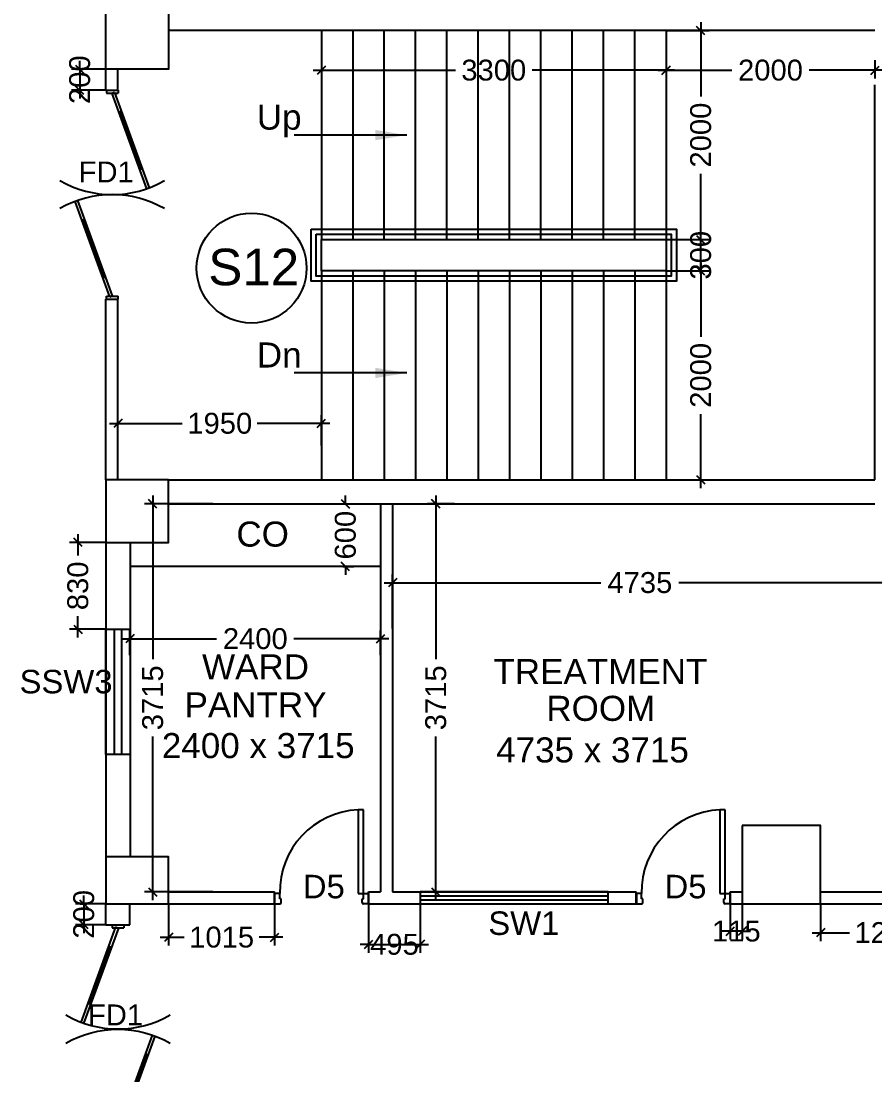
# Model space of a CAD drawing. Extents: x 7620542 to 7843793, y -6476226 to -6093835.
# Drawn here: x 7719566 to 7727743, y -6446046 to -6435957 of the extents above; entities that cross this region are included whole.
import ezdxf
from ezdxf.enums import TextEntityAlignment as Align

# ---------------------------------------------------------------- set-up
doc = ezdxf.new("R2010")
doc.units = 0
doc.header["$LTSCALE"] = 600
doc.header["$MEASUREMENT"] = 0
doc.header["$PDMODE"] = 35
doc.layers.get('0').update_dxf_attribs({"linetype": 'CONTINUOUS'})
doc.layers.get('Defpoints').update_dxf_attribs({"linetype": 'CONTINUOUS'})
for name, color, linetype in [('Counter', 7, 'CONTINUOUS'), ('DOOR', 32, 'CONTINUOUS'), ('Fire Door', 10, 'CONTINUOUS'), ('joinery', 7, 'CONTINUOUS'), ('LA-column', 3, 'CONTINUOUS'), ('Railing', 21, 'CONTINUOUS'), ('Room Dim', 1, 'CONTINUOUS'), ('Stairscase', 7, 'CONTINUOUS'), ('STEPS', 7, 'CONTINUOUS'), ('TEXT', 6, 'CONTINUOUS'), ('Walls', 7, 'CONTINUOUS'), ('WIN', 151, 'CONTINUOUS'), ('Working Dim', 5, 'CONTINUOUS')]:
    doc.layers.add(name, color=color, linetype=linetype)
doc.styles.add('ari', font='arial.ttf')
doc.styles.add('ARIAL', font='arial.ttf')
doc.dimstyles.new('int. dim', dxfattribs={"dimtxt": 450, "dimasz": 80, "dimexe": 80, "dimexo": 0, "dimgap": 70, "dimtad": 0, "dimdec": 0, "dimzin": 12, "dimdsep": 46, "dimtxsty": 'ari', "dimblk": 'OBLIQUE', "dimcen": 2, "dimdle": 80, "dimclrd": 256, "dimclre": 256, "dimclrt": 6, "dimadec": 0, "dimazin": 0, "dimtfac": 1, "dimtdec": 0, "dimtix": 1, "dimtmove": 2, "dimatfit": 3, "dimfxl": 1, "dimtolj": 1, "dimtzin": 0, "dimlwd": -1, "dimlwe": -1, "dimarcsym": 0})

# ---------------------------------------------------------------- blocks, each defined once
blk = doc.blocks.new('A$C15456D16')
at = {"layer": 'Fire Door'}
for p, q in [((969, -4), (56, 329)), ((969, -4), (56, 329)), ((969, -4), (56, 329)), ((979, 23), (65, 355)), ((979, 23), (65, 355)), ((979, 23), (65, 355)), ((248, 289), (238, 262)), ((248, 289), (238, 262)), ((248, 289), (238, 262)), ((791, 76), (243, 276)), ((791, 76), (243, 276)), ((791, 76), (243, 276)), ((-1000, 56), (-972, 56)), ((-1000, -56), (-1000, 56)), ((-1000, 56), (-972, 56)), ((-1000, -56), (-1000, 56)), ((-1000, 56), (-972, 56)), ((-1000, -56), (-1000, 56)), ((-979, -23), (-969, 4)), ((-979, -23), (-969, 4)), ((-979, -23), (-969, 4)), ((-972, -56), (-972, 56)), ((-972, -56), (-972, 56)), ((-972, -56), (-972, 56)), ((-969, 4), (-56, -329)), ((-969, 4), (-56, -329)), ((-969, 4), (-56, -329)), ((796, 89), (786, 63)), ((796, 89), (786, 63)), ((796, 89), (786, 63)), ((979, 23), (969, -4)), ((979, 23), (969, -4)), ((979, 23), (969, -4)), ((1000, 56), (972, 56)), ((972, -56), (972, 56)), ((1000, 56), (972, 56)), ((972, -56), (972, 56)), ((1000, 56), (972, 56)), ((972, -56), (972, 56)), ((1000, -56), (1000, 56)), ((1000, -56), (1000, 56)), ((1000, -56), (1000, 56)), ((-1000, -56), (-972, -56)), ((-1000, -56), (-972, -56)), ((-1000, -56), (-972, -56)), ((-979, -23), (-65, -355)), ((-979, -23), (-65, -355)), ((-979, -23), (-65, -355)), ((-796, -89), (-786, -63)), ((-796, -89), (-786, -63)), ((-796, -89), (-786, -63)), ((-791, -76), (-243, -276)), ((-791, -76), (-243, -276)), ((-791, -76), (-243, -276)), ((1000, -56), (972, -56)), ((1000, -56), (972, -56)), ((1000, -56), (972, -56)), ((-238, -262), (-248, -289)), ((-238, -262), (-248, -289)), ((-238, -262), (-248, -289))]:
    blk.add_line(p, q, dxfattribs=at)
at = {"layer": 'Fire Door', "extrusion": (0, 0, -1)}
for centre, major_axis, start_param, end_param in [((-1000, 0), (-1000, 0), 2.617886, 3.665084), ((-1000, 0), (-1000, 0), 2.617886, 3.665084), ((-1000, 0), (-1000, 0), 2.617886, 3.665084), ((1000, 0), (1000, 0), 2.618102, 3.665299), ((1000, 0), (1000, 0), 2.618102, 3.665299), ((1000, 0), (1000, 0), 2.618102, 3.665299)]:
    blk.add_ellipse(centre, major_axis=major_axis, ratio=1, start_param=start_param, end_param=end_param, dxfattribs=at)
blk = doc.blocks.new('1000')
at = {"layer": 'DOOR'}
for p, q in [((0, -100), (0, 0)), ((0, 0), (50, 0)), ((50, -100), (0, -100)), ((50, 0), (50, -2)), ((63, -49), (50, -49)), ((50, -49), (50, -100)), ((50, -100), (50, -901)), ((100, -100), (50, -100)), ((63, -13), (61, -13)), ((63, -13), (63, -49)), ((100, -901), (100, -100)), ((837, -13), (837, -49)), ((837, -13), (839, -13)), ((837, -49), (850, -49)), ((850, 0), (850, -2)), ((900, 0), (850, 0)), ((850, -49), (850, -100)), ((850, -100), (900, -100)), ((900, -100), (900, 0)), ((50, -901), (100, -901))]:
    blk.add_line(p, q, dxfattribs=at)
for centre, major_axis, start_param, end_param in [((50, -13), (-7.95, 7.95), 3.926991, 5.497787), ((850, -13), (7.95, 7.95), 0.785398, 2.356194)]:
    blk.add_ellipse(centre, major_axis=major_axis, ratio=1, start_param=start_param, end_param=end_param, dxfattribs=at)
at = {"layer": 'DOOR', "color": 145}
blk.add_ellipse((64, -115), major_axis=(-520, 590), ratio=1, start_param=2.464943, end_param=4.009476, dxfattribs=at)
blk = doc.blocks.new('_Oblique')
at = {"color": 0, "linetype": 'ByBlock', "lineweight": -2}
blk.add_line((-0.5, -0.5), (0.5, 0.5), dxfattribs=at)
blk = doc.blocks.new('*D2314')
at = {"layer": 'Defpoints', "color": 0, "transparency": 16777216}
for p in [(7723009, -6441871), (7720609, -6442027, 3), (7723009, -6442027, 6)]:
    blk.add_point(p, dxfattribs=at)
at = {"layer": 'Working Dim', "transparency": 16777216}
for p, q in [((7720529, -6441871), (7721439, -6441871)), ((7720609, -6442027), (7720609, -6441791)), ((7723089, -6441871), (7722179, -6441871)), ((7723009, -6442027), (7723009, -6441791))]:
    blk.add_line(p, q, dxfattribs=at)
at = {"layer": 'Working Dim', "transparency": 16777216, "xscale": 80, "yscale": 80, "zscale": 80, "rotation": 180}
blk.add_blockref('_Oblique', (7720609, -6441871), dxfattribs=at)
at = {"layer": 'Working Dim', "transparency": 16777216, "xscale": 80, "yscale": 80, "zscale": 80}
blk.add_blockref('_Oblique', (7723009, -6441871), dxfattribs=at)
at = {"layer": 'Working Dim', "color": 6, "transparency": 16777216, "insert": (7721809, -6441871), "char_height": 200, "attachment_point": 5, "style": 'ari'}
blk.add_mtext('\\A1;2400', dxfattribs=at)
blk = doc.blocks.new('*D2315')
at = {"layer": 'Defpoints', "color": 0, "transparency": 16777216}
for p in [(7720827, -6440579), (7721401, -6440579, 17), (7721401, -6444294, 6)]:
    blk.add_point(p, dxfattribs=at)
at = {"layer": 'Working Dim', "transparency": 16777216}
for p, q in [((7720827, -6440499), (7720827, -6442067)), ((7721401, -6440579), (7720747, -6440579)), ((7720827, -6444374), (7720827, -6442806)), ((7721401, -6444294), (7720747, -6444294))]:
    blk.add_line(p, q, dxfattribs=at)
at = {"layer": 'Working Dim', "transparency": 16777216, "xscale": 80, "yscale": 80, "zscale": 80}
for p, rotation in [((7720827, -6440579), 90), ((7720827, -6444294), 270)]:
    blk.add_blockref('_Oblique', p, dxfattribs=dict(at, rotation=rotation))
at = {"layer": 'Working Dim', "color": 6, "transparency": 16777216, "insert": (7720827, -6442436), "char_height": 200, "attachment_point": 5, "rotation": 90, "style": 'ari'}
blk.add_mtext('\\A1;3715', dxfattribs=at)
blk = doc.blocks.new('*D2316')
at = {"layer": 'Defpoints', "color": 0, "transparency": 16777216}
for p in [(7727859, -6441334), (7723124, -6441771, 6), (7727859, -6441771, 6)]:
    blk.add_point(p, dxfattribs=at)
at = {"layer": 'Working Dim', "transparency": 16777216}
for p, q in [((7723124, -6441771), (7723124, -6441254)), ((7727859, -6441771), (7727859, -6441254)), ((7723044, -6441334), (7725118, -6441334)), ((7727939, -6441334), (7725865, -6441334))]:
    blk.add_line(p, q, dxfattribs=at)
at = {"layer": 'Working Dim', "transparency": 16777216, "xscale": 80, "yscale": 80, "zscale": 80, "rotation": 180}
blk.add_blockref('_Oblique', (7723124, -6441334), dxfattribs=at)
at = {"layer": 'Working Dim', "transparency": 16777216, "xscale": 80, "yscale": 80, "zscale": 80}
blk.add_blockref('_Oblique', (7727859, -6441334), dxfattribs=at)
at = {"layer": 'Working Dim', "color": 6, "transparency": 16777216, "insert": (7725492, -6441334), "char_height": 200, "attachment_point": 5, "style": 'ari'}
blk.add_mtext('\\A1;4735', dxfattribs=at)
blk = doc.blocks.new('*D2317')
at = {"layer": 'Defpoints', "color": 0, "transparency": 16777216}
for p in [(7723716, -6440579, 17), (7723538, -6444294), (7723714, -6444294, 3)]:
    blk.add_point(p, dxfattribs=at)
at = {"layer": 'Working Dim', "transparency": 16777216}
for p, q in [((7723538, -6440499), (7723538, -6442067)), ((7723716, -6440579), (7723458, -6440579)), ((7723538, -6444374), (7723538, -6442806)), ((7723714, -6444294), (7723458, -6444294))]:
    blk.add_line(p, q, dxfattribs=at)
at = {"layer": 'Working Dim', "transparency": 16777216, "xscale": 80, "yscale": 80, "zscale": 80}
for p, rotation in [((7723538, -6440579), 90), ((7723538, -6444294), 270)]:
    blk.add_blockref('_Oblique', p, dxfattribs=dict(at, rotation=rotation))
at = {"layer": 'Working Dim', "color": 6, "transparency": 16777216, "insert": (7723538, -6442436), "char_height": 200, "attachment_point": 5, "rotation": 90, "style": 'ari'}
blk.add_mtext('\\A1;3715', dxfattribs=at)
blk = doc.blocks.new('*D2358')
at = {"layer": 'Defpoints', "color": 0, "transparency": 16777216}
for p in [(7725743, -6436333, 13), (7727743, -6436333, 15), (7727743, -6436428)]:
    blk.add_point(p, dxfattribs=at)
at = {"layer": 'Working Dim', "transparency": 16777216}
for p, q in [((7725663, -6436428), (7726373, -6436428)), ((7725743, -6436333), (7725743, -6436508)), ((7727823, -6436428), (7727113, -6436428)), ((7727743, -6436333), (7727743, -6436508))]:
    blk.add_line(p, q, dxfattribs=at)
at = {"layer": 'Working Dim', "transparency": 16777216, "xscale": 80, "yscale": 80, "zscale": 80, "rotation": 180}
blk.add_blockref('_Oblique', (7725743, -6436428), dxfattribs=at)
at = {"layer": 'Working Dim', "transparency": 16777216, "xscale": 80, "yscale": 80, "zscale": 80}
blk.add_blockref('_Oblique', (7727743, -6436428), dxfattribs=at)
at = {"layer": 'Working Dim', "color": 6, "transparency": 16777216, "insert": (7726743, -6436428), "char_height": 200, "attachment_point": 5, "style": 'ari'}
blk.add_mtext('\\A1;2000', dxfattribs=at)
blk = doc.blocks.new('*D2359')
at = {"layer": 'Defpoints', "color": 0, "transparency": 16777216}
for p in [(7722443, -6436333, 13), (7722443, -6436428), (7725743, -6436333)]:
    blk.add_point(p, dxfattribs=at)
at = {"layer": 'Working Dim', "transparency": 16777216}
for p, q in [((7722363, -6436428), (7723725, -6436428)), ((7722443, -6436333), (7722443, -6436508)), ((7725823, -6436428), (7724461, -6436428)), ((7725743, -6436333), (7725743, -6436508))]:
    blk.add_line(p, q, dxfattribs=at)
at = {"layer": 'Working Dim', "transparency": 16777216, "xscale": 80, "yscale": 80, "zscale": 80, "rotation": 180}
blk.add_blockref('_Oblique', (7722443, -6436428), dxfattribs=at)
at = {"layer": 'Working Dim', "transparency": 16777216, "xscale": 80, "yscale": 80, "zscale": 80}
blk.add_blockref('_Oblique', (7725743, -6436428), dxfattribs=at)
at = {"layer": 'Working Dim', "color": 6, "transparency": 16777216, "insert": (7724093, -6436428), "char_height": 200, "attachment_point": 5, "style": 'ari'}
blk.add_mtext('\\A1;3300', dxfattribs=at)
blk = doc.blocks.new('*D2360')
at = {"layer": 'Defpoints', "color": 0, "transparency": 16777216}
for p in [(7720494, -6439809), (7720494, -6440021, 17), (7722443, -6440021, 17)]:
    blk.add_point(p, dxfattribs=at)
at = {"layer": 'Working Dim', "transparency": 16777216}
for p, q in [((7720494, -6440021), (7720494, -6439729)), ((7722443, -6440021), (7722443, -6439729)), ((7720414, -6439809), (7721110, -6439809)), ((7722523, -6439809), (7721828, -6439809))]:
    blk.add_line(p, q, dxfattribs=at)
at = {"layer": 'Working Dim', "transparency": 16777216, "xscale": 80, "yscale": 80, "zscale": 80, "rotation": 180}
blk.add_blockref('_Oblique', (7720494, -6439809), dxfattribs=at)
at = {"layer": 'Working Dim', "transparency": 16777216, "xscale": 80, "yscale": 80, "zscale": 80}
blk.add_blockref('_Oblique', (7722443, -6439809), dxfattribs=at)
at = {"layer": 'Working Dim', "color": 6, "transparency": 16777216, "insert": (7721469, -6439809), "char_height": 200, "attachment_point": 5, "style": 'ari'}
blk.add_mtext('\\A1;1950', dxfattribs=at)
blk = doc.blocks.new('*D2361')
at = {"layer": 'Defpoints', "color": 0, "transparency": 16777216}
for p in [(7725743, -6436049, 5), (7726075, -6436049), (7725743, -6438049, 13)]:
    blk.add_point(p, dxfattribs=at)
at = {"layer": 'Working Dim', "transparency": 16777216}
for p, q in [((7726075, -6435969), (7726075, -6436679)), ((7725743, -6436049), (7726155, -6436049)), ((7726075, -6438129), (7726075, -6437419)), ((7725743, -6438049), (7726155, -6438049))]:
    blk.add_line(p, q, dxfattribs=at)
at = {"layer": 'Working Dim', "transparency": 16777216, "xscale": 80, "yscale": 80, "zscale": 80}
for p, rotation in [((7726075, -6436049), 90), ((7726075, -6438049), 270)]:
    blk.add_blockref('_Oblique', p, dxfattribs=dict(at, rotation=rotation))
at = {"layer": 'Working Dim', "color": 6, "transparency": 16777216, "insert": (7726075, -6437049), "char_height": 200, "attachment_point": 5, "rotation": 90, "style": 'ari'}
blk.add_mtext('\\A1;2000', dxfattribs=at)
blk = doc.blocks.new('*D2362')
at = {"layer": 'Defpoints', "color": 0, "transparency": 16777216}
for p in [(7725743, -6438349, 13), (7725743, -6440349, 17), (7726075, -6440349)]:
    blk.add_point(p, dxfattribs=at)
at = {"layer": 'Working Dim', "transparency": 16777216}
for p, q in [((7726075, -6438269), (7726075, -6438979)), ((7725743, -6438349), (7726155, -6438349)), ((7726075, -6440429), (7726075, -6439719)), ((7725743, -6440349), (7726155, -6440349))]:
    blk.add_line(p, q, dxfattribs=at)
at = {"layer": 'Working Dim', "transparency": 16777216, "xscale": 80, "yscale": 80, "zscale": 80}
for p, rotation in [((7726075, -6438349), 90), ((7726075, -6440349), 270)]:
    blk.add_blockref('_Oblique', p, dxfattribs=dict(at, rotation=rotation))
at = {"layer": 'Working Dim', "color": 6, "transparency": 16777216, "insert": (7726075, -6439349), "char_height": 200, "attachment_point": 5, "rotation": 90, "style": 'ari'}
blk.add_mtext('\\A1;2000', dxfattribs=at)
blk = doc.blocks.new('*D2363')
at = {"layer": 'Defpoints', "color": 0, "transparency": 16777216}
for p in [(7725743, -6438049), (7726075, -6438049), (7725743, -6438349)]:
    blk.add_point(p, dxfattribs=at)
at = {"layer": 'Working Dim', "transparency": 16777216}
for p, q in [((7726075, -6438049), (7726075, -6437969)), ((7725743, -6438049), (7726155, -6438049)), ((7726075, -6438349), (7726075, -6438049)), ((7725743, -6438349), (7726155, -6438349)), ((7726075, -6438349), (7726075, -6438429))]:
    blk.add_line(p, q, dxfattribs=at)
at = {"layer": 'Working Dim', "transparency": 16777216, "xscale": 80, "yscale": 80, "zscale": 80}
for p, rotation in [((7726075, -6438049), 270), ((7726075, -6438349), 90)]:
    blk.add_blockref('_Oblique', p, dxfattribs=dict(at, rotation=rotation))
at = {"layer": 'Working Dim', "color": 6, "transparency": 16777216, "insert": (7726075, -6438199), "char_height": 200, "attachment_point": 5, "rotation": 90, "style": 'ari'}
blk.add_mtext('\\A1;300', dxfattribs=at)
blk = doc.blocks.new('*D2385')
at = {"layer": 'Defpoints', "color": 0, "transparency": 16777216}
for p in [(7720979, -6444409), (7721994, -6444409), (7721994, -6444728)]:
    blk.add_point(p, dxfattribs=at)
at = {"layer": 'Working Dim', "transparency": 16777216}
for p, q in [((7720979, -6444409), (7720979, -6444808)), ((7721994, -6444409), (7721994, -6444808)), ((7720899, -6444728), (7721127, -6444728)), ((7722074, -6444728), (7721847, -6444728))]:
    blk.add_line(p, q, dxfattribs=at)
at = {"layer": 'Working Dim', "transparency": 16777216, "xscale": 80, "yscale": 80, "zscale": 80, "rotation": 180}
blk.add_blockref('_Oblique', (7720979, -6444728), dxfattribs=at)
at = {"layer": 'Working Dim', "transparency": 16777216, "xscale": 80, "yscale": 80, "zscale": 80}
blk.add_blockref('_Oblique', (7721994, -6444728), dxfattribs=at)
at = {"layer": 'Working Dim', "color": 6, "transparency": 16777216, "insert": (7721487, -6444728), "char_height": 200, "attachment_point": 5, "style": 'ari'}
blk.add_mtext('\\A1;1015', dxfattribs=at)
blk = doc.blocks.new('*D2386')
at = {"layer": 'Defpoints', "color": 0, "transparency": 16777216}
for p in [(7720379, -6444409, 8), (7720167, -6444609), (7720379, -6444609)]:
    blk.add_point(p, dxfattribs=at)
at = {"layer": 'Working Dim', "transparency": 16777216}
for p, q in [((7720167, -6444409), (7720167, -6444329)), ((7720379, -6444409), (7720087, -6444409)), ((7720167, -6444409), (7720167, -6444609)), ((7720379, -6444609), (7720087, -6444609)), ((7720167, -6444609), (7720167, -6444689))]:
    blk.add_line(p, q, dxfattribs=at)
at = {"layer": 'Working Dim', "transparency": 16777216, "xscale": 80, "yscale": 80, "zscale": 80}
for p, rotation in [((7720167, -6444409), 270), ((7720167, -6444609), 90)]:
    blk.add_blockref('_Oblique', p, dxfattribs=dict(at, rotation=rotation))
at = {"layer": 'Working Dim', "color": 6, "transparency": 16777216, "insert": (7720167, -6444509), "char_height": 200, "attachment_point": 5, "rotation": 90, "style": 'ari'}
blk.add_mtext('\\A1;200', dxfattribs=at)
blk = doc.blocks.new('*D2387')
at = {"layer": 'Defpoints', "color": 0, "transparency": 16777216}
for p in [(7722894, -6444409), (7723389, -6444409), (7723389, -6444797)]:
    blk.add_point(p, dxfattribs=at)
at = {"layer": 'Working Dim', "transparency": 16777216}
for p, q in [((7722894, -6444409), (7722894, -6444877)), ((7723389, -6444409), (7723389, -6444877)), ((7722894, -6444797), (7722814, -6444797)), ((7722894, -6444797), (7723389, -6444797)), ((7723389, -6444797), (7723469, -6444797))]:
    blk.add_line(p, q, dxfattribs=at)
at = {"layer": 'Working Dim', "transparency": 16777216, "xscale": 80, "yscale": 80, "zscale": 80}
blk.add_blockref('_Oblique', (7722894, -6444797), dxfattribs=at)
at = {"layer": 'Working Dim', "transparency": 16777216, "xscale": 80, "yscale": 80, "zscale": 80, "rotation": 180}
blk.add_blockref('_Oblique', (7723389, -6444797), dxfattribs=at)
at = {"layer": 'Working Dim', "color": 6, "transparency": 16777216, "insert": (7723142, -6444797), "char_height": 200, "attachment_point": 5, "style": 'ari'}
blk.add_mtext('\\A1;495', dxfattribs=at)
blk = doc.blocks.new('*D2388')
at = {"layer": 'Defpoints', "color": 0, "transparency": 16777216}
for p in [(7726358, -6444409), (7726473, -6444409, 9), (7726358, -6444670)]:
    blk.add_point(p, dxfattribs=at)
at = {"layer": 'Working Dim', "transparency": 16777216}
for p, q in [((7726358, -6444409), (7726358, -6444750)), ((7726473, -6444409), (7726473, -6444750)), ((7726358, -6444670), (7726278, -6444670)), ((7726473, -6444670), (7726358, -6444670)), ((7726473, -6444670), (7726553, -6444670))]:
    blk.add_line(p, q, dxfattribs=at)
at = {"layer": 'Working Dim', "transparency": 16777216, "xscale": 80, "yscale": 80, "zscale": 80}
blk.add_blockref('_Oblique', (7726358, -6444670), dxfattribs=at)
at = {"layer": 'Working Dim', "transparency": 16777216, "xscale": 80, "yscale": 80, "zscale": 80, "rotation": 180}
blk.add_blockref('_Oblique', (7726473, -6444670), dxfattribs=at)
at = {"layer": 'Working Dim', "color": 6, "transparency": 16777216, "insert": (7726416, -6444670), "char_height": 200, "attachment_point": 5, "style": 'ari'}
blk.add_mtext('\\A1;115', dxfattribs=at)
blk = doc.blocks.new('*D2389')
at = {"layer": 'Defpoints', "color": 0, "transparency": 16777216}
for p in [(7727223, -6444409, 9), (7728493, -6444409), (7728493, -6444685)]:
    blk.add_point(p, dxfattribs=at)
at = {"layer": 'Working Dim', "transparency": 16777216}
for p, q in [((7727223, -6444409), (7727223, -6444765)), ((7728493, -6444409), (7728493, -6444765)), ((7727143, -6444685), (7727499, -6444685)), ((7728573, -6444685), (7728217, -6444685))]:
    blk.add_line(p, q, dxfattribs=at)
at = {"layer": 'Working Dim', "transparency": 16777216, "xscale": 80, "yscale": 80, "zscale": 80, "rotation": 180}
blk.add_blockref('_Oblique', (7727223, -6444685), dxfattribs=at)
at = {"layer": 'Working Dim', "transparency": 16777216, "xscale": 80, "yscale": 80, "zscale": 80}
blk.add_blockref('_Oblique', (7728493, -6444685), dxfattribs=at)
at = {"layer": 'Working Dim', "color": 6, "transparency": 16777216, "insert": (7727858, -6444685), "char_height": 200, "attachment_point": 5, "style": 'ari'}
blk.add_mtext('\\A1;1270', dxfattribs=at)
blk = doc.blocks.new('*D2409')
at = {"layer": 'Defpoints', "color": 0, "transparency": 16777216}
for p in [(7720379, -6440949, 9), (7720110, -6441779), (7720379, -6441779)]:
    blk.add_point(p, dxfattribs=at)
at = {"layer": 'Working Dim', "transparency": 16777216}
for p, q in [((7720110, -6440869), (7720110, -6441073)), ((7720379, -6440949), (7720030, -6440949)), ((7720110, -6441859), (7720110, -6441654)), ((7720379, -6441779), (7720030, -6441779))]:
    blk.add_line(p, q, dxfattribs=at)
at = {"layer": 'Working Dim', "transparency": 16777216, "xscale": 80, "yscale": 80, "zscale": 80}
for p, rotation in [((7720110, -6440949), 90), ((7720110, -6441779), 270)]:
    blk.add_blockref('_Oblique', p, dxfattribs=dict(at, rotation=rotation))
at = {"layer": 'Working Dim', "color": 6, "transparency": 16777216, "insert": (7720110, -6441364), "char_height": 200, "attachment_point": 5, "rotation": 90, "style": 'ari'}
blk.add_mtext('\\A1;830', dxfattribs=at)
blk = doc.blocks.new('*D2410')
at = {"layer": 'Defpoints', "color": 0, "transparency": 16777216}
for p in [(7720379, -6436419, 5), (7720128, -6436619), (7720379, -6436619, 5)]:
    blk.add_point(p, dxfattribs=at)
at = {"layer": 'Working Dim', "transparency": 16777216}
for p, q in [((7720379, -6436419), (7720048, -6436419)), ((7720128, -6436419), (7720128, -6436339)), ((7720128, -6436419), (7720128, -6436619)), ((7720379, -6436619), (7720048, -6436619)), ((7720128, -6436619), (7720128, -6436699))]:
    blk.add_line(p, q, dxfattribs=at)
at = {"layer": 'Working Dim', "transparency": 16777216, "xscale": 80, "yscale": 80, "zscale": 80}
for p, rotation in [((7720128, -6436419), 270), ((7720128, -6436619), 90)]:
    blk.add_blockref('_Oblique', p, dxfattribs=dict(at, rotation=rotation))
at = {"layer": 'Working Dim', "color": 6, "transparency": 16777216, "insert": (7720128, -6436519), "char_height": 200, "attachment_point": 5, "rotation": 90, "style": 'ari'}
blk.add_mtext('\\A1;200', dxfattribs=at)
blk = doc.blocks.new('*D2461')
at = {"layer": 'Defpoints', "color": 0, "transparency": 16777216}
for p in [(7722646, -6440579, -23), (7722672, -6440579), (7722646, -6441179, -23)]:
    blk.add_point(p, dxfattribs=at)
at = {"layer": 'Working Dim', "transparency": 16777216}
for p, q in [((7722672, -6440579), (7722672, -6440499)), ((7722646, -6440579), (7722752, -6440579)), ((7722672, -6440579), (7722672, -6440588)), ((7722672, -6441179), (7722672, -6441170)), ((7722646, -6441179), (7722752, -6441179)), ((7722672, -6441179), (7722672, -6441259))]:
    blk.add_line(p, q, dxfattribs=at)
at = {"layer": 'Working Dim', "transparency": 16777216, "xscale": 80, "yscale": 80, "zscale": 80}
for p, rotation in [((7722672, -6440579), 270), ((7722672, -6441179), 90)]:
    blk.add_blockref('_Oblique', p, dxfattribs=dict(at, rotation=rotation))
at = {"layer": 'Working Dim', "color": 6, "transparency": 16777216, "insert": (7722672, -6440879), "char_height": 200, "attachment_point": 5, "rotation": 90, "style": 'ari'}
blk.add_mtext('\\A1;600', dxfattribs=at)

msp = doc.modelspace()

# ---------------------------------------------------------------- linework, layer by layer
msp.add_circle((7721773.172, -6438322.022, -2.741), 526.127)
at = {"layer": 'LA-column', "color": 2, "elevation": -12.548, "flags": 128}
for points in [[(7720379.146, -6436418.813), (7720379.146, -6435818.813), (7720979.146, -6435818.813), (7720979.146, -6436418.813)], [(7720379.146, -6440948.812), (7720979.146, -6440948.812), (7720979.146, -6440348.812), (7720379.146, -6440348.812)], [(7726473.146, -6443658.808), (7726473.146, -6444408.808), (7727223.146, -6444408.808), (7727223.146, -6443658.808)], [(7720379.146, -6443958.811), (7720379.146, -6444408.811), (7720979.146, -6444408.811), (7720979.146, -6443958.811)]]:
    msp.add_lwpolyline(points, close=True, dxfattribs=at)
at = {"layer": 'Railing', "elevation": -4.586}
for points in [[(7722343.145, -6437948.769), (7725843.147, -6437948.769), (7725843.147, -6438448.771), (7722343.145, -6438448.771)], [(7722393.145, -6437998.769), (7725793.147, -6437998.769), (7725793.147, -6438398.77), (7722393.145, -6438398.77)]]:
    msp.add_lwpolyline(points, close=True, dxfattribs=at)
at = {"layer": 'Stairscase', "color": 7}
for p, q in [((7722443.146, -6436048.77, -4.586), (7722443.146, -6438048.77, -4.586)), ((7722743.146, -6436048.77, -4.586), (7722743.146, -6438048.77, -4.586)), ((7723043.146, -6438048.77, -4.586), (7723043.146, -6436048.77, -4.586)), ((7723343.146, -6438048.77, -4.586), (7723343.146, -6436048.77, -4.586)), ((7723643.146, -6438048.77, -4.586), (7723643.146, -6436048.77, -4.586)), ((7723943.146, -6438048.77, -4.586), (7723943.146, -6436048.77, -4.586)), ((7724243.146, -6438048.77, -4.586), (7724243.146, -6436048.77, -4.586)), ((7724543.146, -6438048.77, -4.586), (7724543.146, -6436048.77, -4.586)), ((7724843.146, -6438048.77, -4.586), (7724843.146, -6436048.77, -4.586)), ((7725143.146, -6438048.77, -4.586), (7725143.146, -6436048.77, -4.586)), ((7725443.146, -6438048.77, -4.586), (7725443.146, -6436048.77, -4.586)), ((7725743.146, -6436048.77, -4.586), (7725743.146, -6438048.77, -4.586)), ((7722443.146, -6438348.77, -4.586), (7722443.146, -6440348.77, -4.586)), ((7722743.146, -6438348.77, -4.586), (7722743.146, -6440348.77, -4.586)), ((7723043.146, -6438348.77, -4.586), (7723043.146, -6440348.77, -4.586)), ((7723343.146, -6438348.77, -4.586), (7723343.146, -6440348.77, -4.586)), ((7723643.146, -6438348.77, -4.586), (7723643.146, -6440348.77, -4.586)), ((7723943.146, -6438348.77, -4.586), (7723943.146, -6440348.77, -4.586)), ((7724243.146, -6438348.77, -4.586), (7724243.146, -6440348.77, -4.586)), ((7724543.146, -6438348.77, -4.586), (7724543.146, -6440348.77, -4.586)), ((7724843.146, -6438348.77, -4.586), (7724843.146, -6440348.77, -4.586)), ((7725143.146, -6438348.77, -4.586), (7725143.146, -6440348.77, -4.586)), ((7725443.146, -6438348.77, -4.586), (7725443.146, -6440348.77, -4.586)), ((7725743.146, -6438348.77, -4.586), (7725743.146, -6440348.77, -4.586))]:
    msp.add_line(p, q, dxfattribs=at)
at = {"layer": 'Stairscase', "color": 7, "elevation": -4.586}
msp.add_lwpolyline([(7722443.146, -6438048.77), (7725743.146, -6438048.77), (7725743.146, -6438348.77), (7722443.146, -6438348.77)], close=True, dxfattribs=at)
at = {"layer": 'Walls'}
for p, q in [((7727743.146, -6436048.77, -22.81), (7720979.146, -6436048.77, -22.81)), ((7720379.146, -6436618.734, -12.548), (7720494.146, -6436618.734, -12.548)), ((7727743.146, -6440348.77, -22.81), (7727743.146, -6436568.793, -22.81)), ((7720379.146, -6438618.753, -12.548), (7720494.146, -6438618.753, -12.548)), ((7720979.146, -6440348.849, -22.81), (7727743.146, -6440348.849, -22.81)), ((7720979.146, -6440578.849, -22.81), (7727743.146, -6440578.849, -22.81)), ((7723009.327, -6440578.699, -22.81), (7723009.327, -6444293.699, -22.81)), ((7723124.327, -6440578.699, -22.81), (7723124.327, -6444293.699, -22.81)), ((7720379.325, -6440948.919, -22.81), (7720379.325, -6443958.771, -22.81)), ((7720609.325, -6440948.919, -22.81), (7720609.325, -6443958.771, -22.81)), ((7720979.056, -6444293.699, -22.81), (7721994.322, -6444293.699, -22.81)), ((7721994.322, -6444408.699, -22.81), (7721994.322, -6444293.699, -22.81)), ((7722894.327, -6444293.699, -22.81), (7723009.327, -6444293.699, -22.81)), ((7723124.327, -6444293.699, -22.81), (7725457.32, -6444293.699, -22.81)), ((7726358.325, -6444293.699, -22.81), (7726473.325, -6444293.699, -22.81)), ((7726358.325, -6444408.699, -22.81), (7726358.325, -6444293.699, -22.81)), ((7727223.325, -6444293.699, -22.81), (7727858.325, -6444293.699, -22.81)), ((7720379.147, -6444608.657, -22.81), (7720379.147, -6444408.771, -22.81)), ((7720609.147, -6444608.657, -22.81), (7720609.147, -6444408.699, -22.81)), ((7720979.056, -6444408.699, -22.81), (7721994.322, -6444408.699, -22.81)), ((7722894.327, -6444408.699, -22.81), (7725457.32, -6444408.699, -22.81)), ((7726358.325, -6444408.699, -22.81), (7726473.325, -6444408.699, -22.81)), ((7727223.325, -6444408.699, -22.81), (7730871.821, -6444408.647, -22.81)), ((7720379.147, -6444608.657, -22.81), (7720609.147, -6444608.657, -22.81))]:
    msp.add_line(p, q, dxfattribs=at)
at = {"layer": 'Walls', "linetype": 'Continuous'}
for p, q in [((7723009.327, -6441178.699, -22.81), (7720609.325, -6441178.699, -22.81)), ((7722894.327, -6444408.699, -22.81), (7722894.327, -6444293.699, -22.81)), ((7725457.32, -6444408.699, -22.81), (7725457.32, -6444293.699, -22.81))]:
    msp.add_line(p, q, dxfattribs=at)
at = {"layer": 'Walls', "flags": 128}
for points, elevation in [([(7720379.146, -6436618.734), (7720379.146, -6436418.813)], -12.548), ([(7720494.146, -6436618.734), (7720494.146, -6436418.813)], -12.548), ([(7720379.146, -6440348.849), (7720379.146, -6438618.753)], -17.679), ([(7720494.146, -6440348.77), (7720494.146, -6438618.753)], -17.679)]:
    msp.add_lwpolyline(points, dxfattribs=dict(at, elevation=elevation))
at = {"layer": 'WIN', "linetype": 'Continuous', "elevation": -22.81}
for points in [[(7720379.324, -6442978.636), (7720379.324, -6441778.636), (7720609.325, -6441778.636), (7720609.325, -6442978.636)], [(7720462.108, -6442978.636), (7720462.108, -6441778.636), (7720526.541, -6441778.636), (7720526.541, -6442978.636)], [(7723389.119, -6444293.699), (7723389.119, -6444408.689), (7725189.528, -6444408.689), (7725189.528, -6444293.699)], [(7723389.119, -6444333.699), (7723389.119, -6444368.689), (7725189.528, -6444368.689), (7725189.528, -6444333.699)]]:
    msp.add_lwpolyline(points, close=True, dxfattribs=at)

# ---------------------------------------------------------------- block references
at = {"layer": 'DOOR', "linetype": 'Continuous', "rotation": 180.0000130200482}
for p in [(7722894.322, -6444408.699, -22.81), (7726358.32, -6444408.699, -22.81)]:
    msp.add_blockref('1000', p, dxfattribs=at)
at = {"layer": 'Fire Door', "color": 3, "lineweight": 0, "xscale": -1, "rotation": 270}
msp.add_blockref('A$C15456D16', (7720438.59, -6437618.753, 4.672), dxfattribs=at)
at = {"layer": 'Fire Door', "color": 3, "lineweight": 0, "rotation": 270}
msp.add_blockref('A$C15456D16', (7720494.147, -6445608.786, -22.81), dxfattribs=at)

# ---------------------------------------------------------------- texts
at = {"layer": 'Counter', "color": 10, "style": 'ARIAL'}
msp.add_text('CO', height=240, dxfattribs=at).set_placement((7721628.192, -6440988.712, -21.672))
at = {"layer": 'Fire Door', "style": 'ARIAL'}
for p in [(7720381.284, -6437501.828, 16.699), (7720470.439, -6445571.738, -22.81)]:
    msp.add_text('FD1', height=200, dxfattribs=at).set_placement(p, align=Align.CENTER)
at = {"layer": 'joinery', "style": 'ari'}
for s, p in [('SSW3', (7719997.078, -6442393.309, -22.81)), ('D5', (7722465.274, -6444355.481, -22.81)), ('D5', (7725929.272, -6444355.481, -22.81)), ('SW1', (7724381.032, -6444706.214, -22.81))]:
    msp.add_text(s, height=225, dxfattribs=at).set_placement(p, align=Align.CENTER)
at = {"layer": 'Room Dim', "style": 'ARIAL'}
msp.add_text('2400 x 3715', height=240, dxfattribs=at).set_placement((7721837.02, -6442893.337, -22.81), align=Align.MIDDLE_CENTER)
msp.add_text('4735 x 3715', height=240, dxfattribs=at).set_placement((7725038.441, -6443055.078, -22.81), align=Align.CENTER)
at = {"layer": 'Stairscase', "color": 7, "linetype": 'Continuous', "style": 'ARIAL'}
for s, p in [('Up', (7722037.98, -6436996.633, -4.586)), ('Dn', (7722037.98, -6439273.871, -4.586))]:
    msp.add_text(s, height=240, dxfattribs=at).set_placement(p, align=Align.CENTER)
at = {"layer": 'STEPS', "color": 6, "style": 'ARIAL'}
msp.add_text('S12', height=350, dxfattribs=at).set_placement((7721793.944, -6438486.405, -2.741), align=Align.CENTER)
at = {"layer": 'TEXT', "color": 7, "style": 'ARIAL'}
for s, p in [('WARD', (7721811.434, -6442259.892, -22.81)), ('TREATMENT', (7725113.973, -6442304.646, -22.81)), ('PANTRY', (7721811.434, -6442624.159, -22.81)), ('ROOM', (7725117.739, -6442656.809, -22.81))]:
    msp.add_text(s, height=240, dxfattribs=at).set_placement(p, align=Align.CENTER)

# ---------------------------------------------------------------- dimensions: what is measured, and where the dimension line sits
at = {"layer": 'Working Dim'}
for base, p1, p2, angle, override, picture, middle in [((7726074.55, -6436048.77, -17.679), (7725743.146, -6438048.77, -4.586), (7725743.149, -6436048.77, -13.04), 90, {"dimtxt": 200}, '*D2361', (7726074.55, -6437048.77, -17.679)), ((7720128.371, -6436618.734, -17.679), (7720379.146, -6436418.813, -12.548), (7720379.146, -6436618.734, -12.548), 90, {"dimtxt": 200, "dimarcsym": 1}, '*D2410', (7720128.371, -6436518.773, -17.679)), ((7726074.55, -6438048.77, -17.679), (7725743.146, -6438348.77, -17.679), (7725743.146, -6438048.77, -17.679), 90, {"dimtxt": 200}, '*D2363', (7726074.55, -6438198.77, -17.679)), ((7726074.55, -6440348.849, -17.679), (7725743.146, -6438348.77, -4.586), (7725743.146, -6440348.849, -0.459), 90, {"dimtxt": 200}, '*D2362', (7726074.55, -6439348.809, -17.679)), ((7720827.218, -6440578.733, -22.81), (7721400.709, -6444293.925, -16.541), (7721400.709, -6440578.733, -5.59), 270, {"dimtxt": 200}, '*D2315', (7720827.218, -6442436.329, -22.81)), ((7723538.102, -6444293.925, -22.81), (7723716.392, -6440578.733, -5.59), (7723714.392, -6444293.925, -19.389), 270, {"dimtxt": 200}, '*D2317', (7723538.102, -6442436.329, -22.81)), ((7720109.841, -6441778.636, -22.81), (7720379.146, -6440948.813, -14.258), (7720379.146, -6441778.636, -22.81), 90, {"dimtxt": 200, "dimarcsym": 1}, '*D2409', (7720109.841, -6441363.724, -22.81)), ((7720166.84, -6444608.657, -22.81), (7720379.146, -6444408.698, -15.289), (7720379.147, -6444608.657, -22.81), 90, {"dimtxt": 200, "dimarcsym": 1}, '*D2386', (7720166.84, -6444508.677, -22.81))]:
    dim = msp.add_linear_dim(base=base, p1=p1, p2=p2, angle=angle, dimstyle='int. dim', override=override, dxfattribs=at)
    dim.commit()
    dim.dimension.update_dxf_attribs({"geometry": picture, "text_midpoint": middle})
for base, p1, p2, override, picture, middle in [((7722443.146, -6436428.133, -17.679), (7725743.146, -6436333.164, -17.679), (7722443.146, -6436333.164, -4.586), {"dimtxt": 200}, '*D2359', (7724093.146, -6436428.133, -17.679)), ((7727743.146, -6436428.133, -17.679), (7725743.146, -6436333.164, -4.586), (7727743.146, -6436333.164, -2.848), {"dimtxt": 200}, '*D2358', (7726743.146, -6436428.133, -17.679)), ((7727859.147, -6441333.684, -22.81), (7723124.149, -6441771.009, -16.541), (7727859.147, -6441771.009, -16.541), {"dimtxt": 200}, '*D2316', (7725491.648, -6441333.684, -22.81)), ((7723009.149, -6441870.866, -22.81), (7720609.147, -6442027.191, -19.389), (7723009.149, -6442027.191, -16.541), {"dimtxt": 200}, '*D2314', (7721809.148, -6441870.866, -22.81)), ((7721994.322, -6444727.79, -22.81), (7720979.056, -6444408.699, -22.81), (7721994.322, -6444408.698, -22.81), {"dimtxt": 200, "dimarcsym": 1}, '*D2385', (7721486.689, -6444727.79, -22.81)), ((7723389.119, -6444796.601, -22.81), (7722894.327, -6444408.699, -22.81), (7723389.119, -6444408.699, -22.81), {"dimtxt": 200, "dimarcsym": 1}, '*D2387', (7723141.723, -6444796.601, -22.81)), ((7726358.325, -6444669.893, -22.81), (7726473.146, -6444408.808, -14.258), (7726358.325, -6444408.808, -22.81), {"dimtxt": 200, "dimarcsym": 1}, '*D2388', (7726415.736, -6444669.893, -22.81)), ((7728493.013, -6444684.533, -22.81), (7727223.146, -6444408.808, -14.258), (7728493.013, -6444408.808, -22.81), {"dimtxt": 200, "dimarcsym": 1}, '*D2389', (7727858.08, -6444684.533, -22.81))]:
    dim = msp.add_linear_dim(base=base, p1=p1, p2=p2, dimstyle='int. dim', override=override, dxfattribs=at)
    dim.commit()
    dim.dimension.update_dxf_attribs({"geometry": picture, "text_midpoint": middle})
dim = msp.add_linear_dim(base=(7720494.146, -6439808.562, -17.679), p1=(7722443.146, -6440020.735, -1.101), p2=(7720494.146, -6440020.713, -0.459), text='1950', dimstyle='int. dim', override={"dimtxt": 200}, dxfattribs=at)
dim.commit()
dim.dimension.update_dxf_attribs({"geometry": '*D2360', "text_midpoint": (7721468.646, -6439808.562, -17.679)})
at = {"layer": 'Working Dim', "color": 7}
dim = msp.add_linear_dim(base=(7722672.377, -6440578.849), p1=(7722645.651, -6441178.699, -22.81), p2=(7722645.651, -6440578.849, -22.81), angle=90, dimstyle='int. dim', override={"dimtxt": 200, "dimarcsym": 1}, dxfattribs=at)
dim.commit()
dim.dimension.update_dxf_attribs({"geometry": '*D2461', "text_midpoint": (7722672.377, -6440878.774)})

# ---------------------------------------------------------------- leaders
at = {"layer": 'Stairscase', "color": 7, "linetype": 'Continuous'}
for points in [[(7723259.022, -6437048.77, -4.586), (7722182.547, -6437048.77, -4.586)], [(7723259.022, -6439326.008, -4.586), (7722182.547, -6439326.008, -4.586)]]:
    msp.add_leader(points, dimstyle='int. dim', override={"dimasz": 300, "dimgap": 70, "dimtad": 0, "dimclrd": 256}, dxfattribs=at)

doc.saveas('drawing.dxf')
